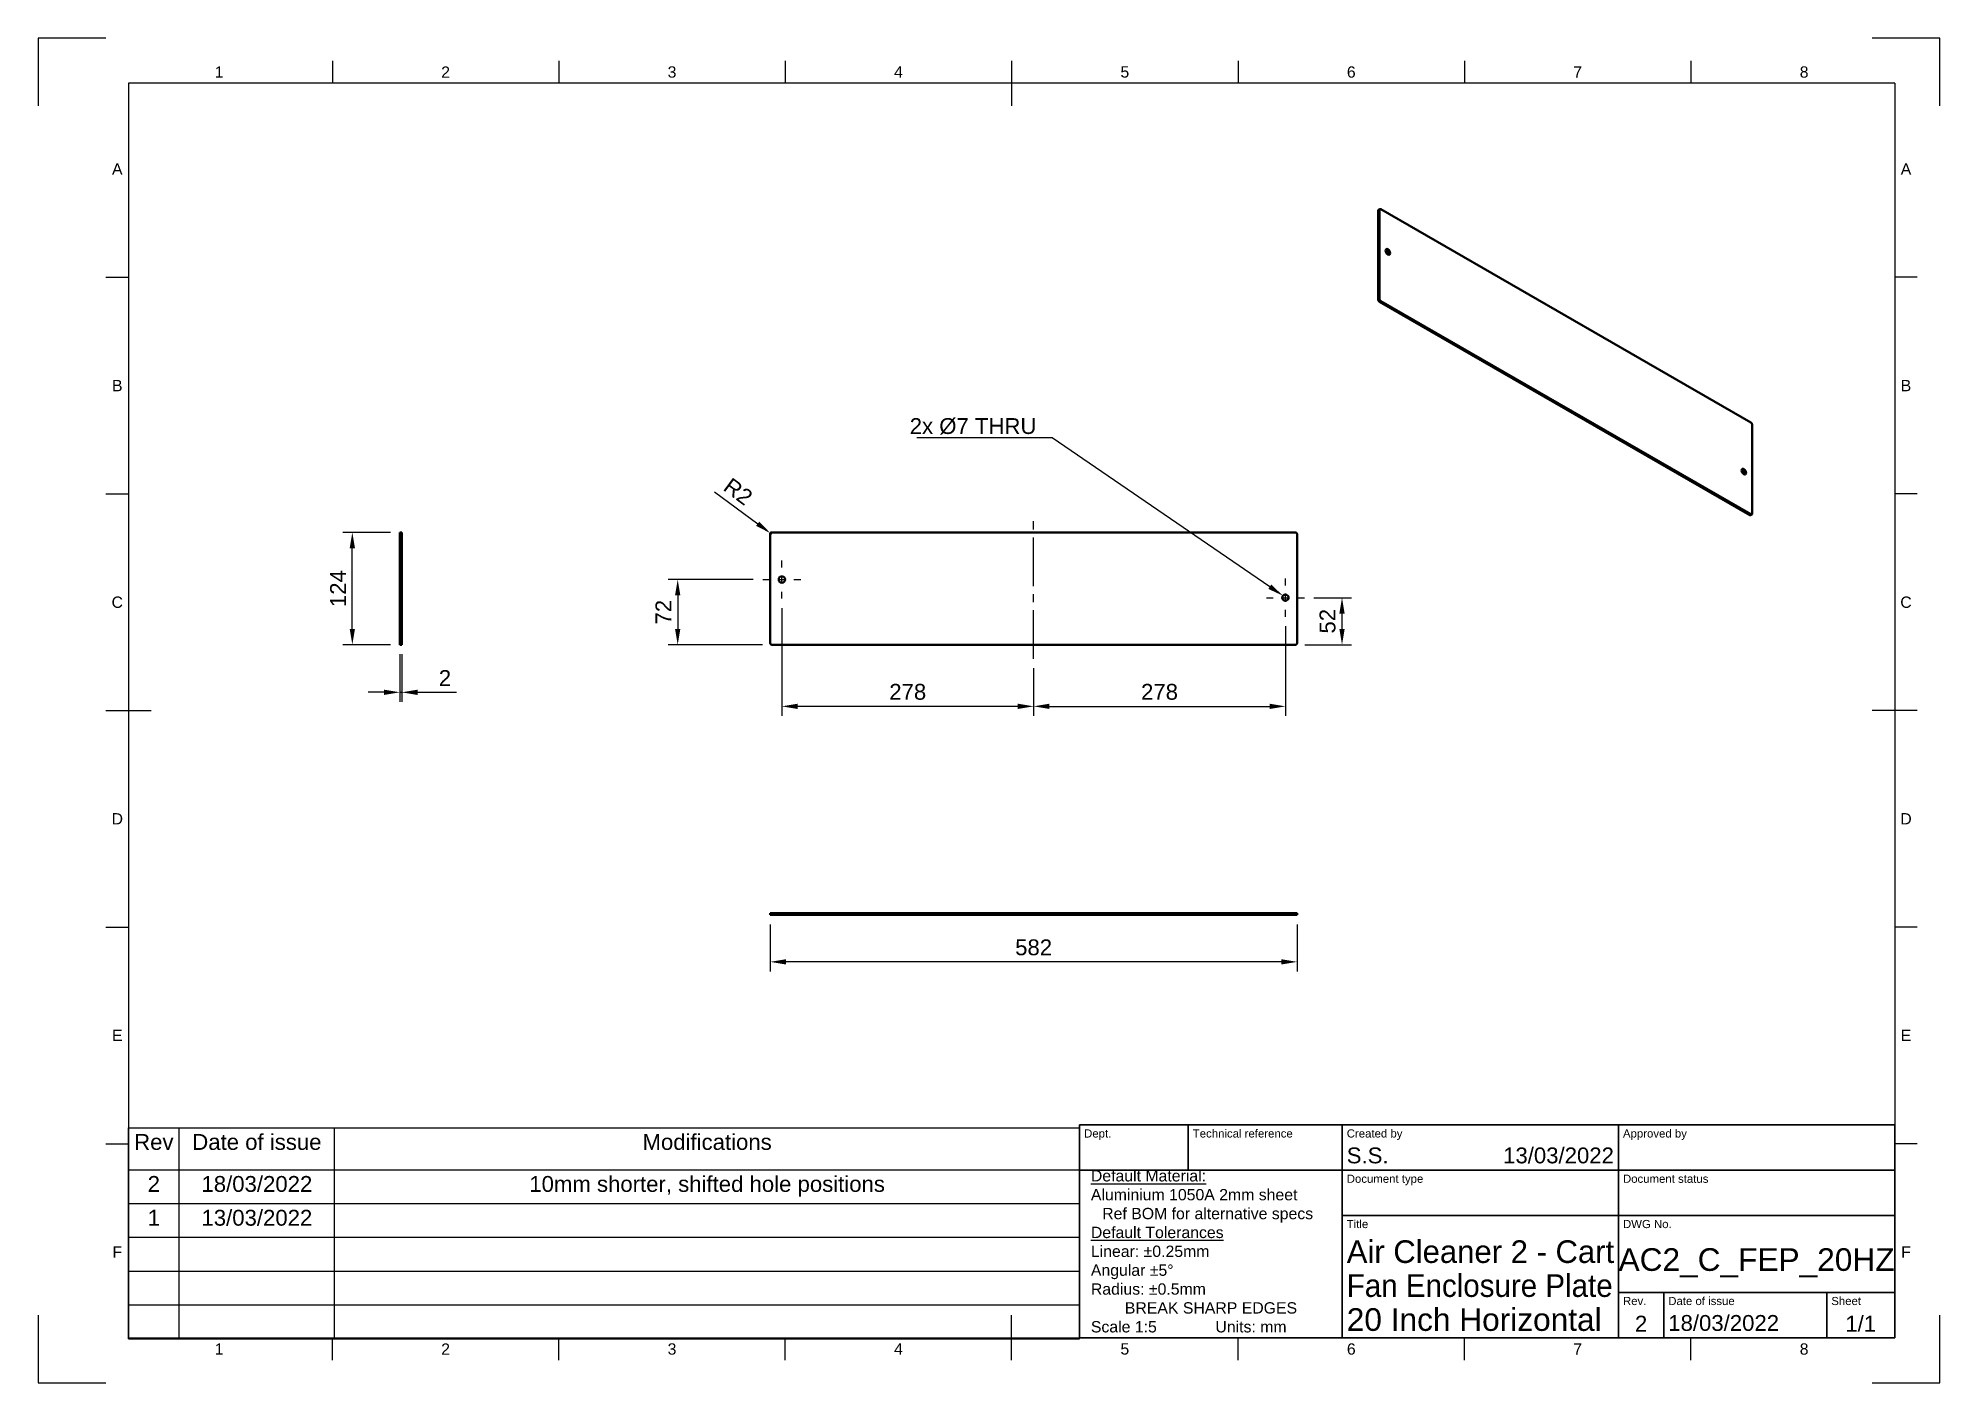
# Model space of a CAD drawing. Header units: millimetres. Extents: x 0 to 420, y 0 to 297.
import ezdxf
from ezdxf import colors
from ezdxf.entities.mleader import LeaderData, LeaderLine
from ezdxf.enums import TextEntityAlignment as Align
from ezdxf.math import Vec2, Vec3

# ---------------------------------------------------------------- set-up
doc = ezdxf.new("R2010")
doc.units = ezdxf.units.MM
doc.header["$LTSCALE"] = 0.75
doc.linetypes.add('CENTER2', pattern=[28.575, 19.05, -3.175, 3.175, -3.175])
for name, color, linetype, lineweight in [('Annotations', 7, 'Continuous', 25), ('BOM', 7, 'Continuous', 25), ('Border', 7, 'Continuous', 25), ('Center Lines', 7, 'CENTER2', 25), ('Dimensions', 7, 'Continuous', 25), ('TitleBlock', 7, 'Continuous', 35), ('Visible', 7, 'Continuous', 50), ('Visible Narrow', 7, 'Continuous', 25)]:
    doc.layers.add(name, color=color, linetype=linetype, lineweight=lineweight)
doc.styles.add('FusionTitle', font='arial.ttf')
doc.styles.get("Standard").update_dxf_attribs({"font": 'arial.ttf'})
doc.dimstyles.new('ISO-25', dxfattribs={"dimtxt": 3.5, "dimasz": 3.5, "dimexe": 2.1, "dimexo": 2.1, "dimgap": 1.4, "dimtad": 1, "dimzin": 12, "dimdsep": 46, "dimtxsty": 'Standard', "dimcen": 0, "dimclrd": 256, "dimclre": 256, "dimclrt": 256, "dimazin": 3, "dimtp": 0.1, "dimtm": 0.1, "dimtfac": 0.714286, "dimtmove": 0, "dimatfit": 3, "dimfxl": 1, "dimtzin": 12, "dimarcsym": 0})

# ---------------------------------------------------------------- blocks, each defined once
blk = doc.blocks.new('ISO_A3_SHEET')
at = {"layer": 'Border'}
for p, q in [((65, 292), (65, 287)), ((115, 292), (115, 287)), ((165, 292), (165, 287)), ((215, 292), (215, 282)), ((265, 292), (265, 287)), ((315, 292), (315, 287)), ((365, 292), (365, 287)), ((410, 287), (20, 287)), ((20, 287), (20, 10)), ((410, 287), (410, 10)), ((15, 244.16666), (20, 244.16666)), ((415, 244.16666), (410, 244.16666)), ((15, 196.33333), (20, 196.33333)), ((415, 196.33333), (410, 196.33333)), ((15, 148.5), (25, 148.5)), ((415, 148.5), (405, 148.5)), ((15, 100.66667), (20, 100.66667)), ((415, 100.66667), (410, 100.66667)), ((15, 52.83334), (20, 52.83334)), ((415, 52.83334), (410, 52.83334)), ((215, 5), (215, 15)), ((20, 10), (410, 10)), ((65, 5), (65, 10)), ((115, 5), (115, 10)), ((165, 5), (165, 10)), ((265, 5), (265, 10)), ((315, 5), (315, 10)), ((365, 5), (365, 10))]:
    blk.add_line(p, q, dxfattribs=at)
at = {"layer": 'Defpoints'}
for p, q in [((15, 297), (0, 297)), ((0, 297), (0, 282)), ((420, 297), (405, 297)), ((420, 282), (420, 297)), ((0, 15), (0, 0)), ((420, 0), (420, 15)), ((0, 0), (15, 0)), ((405, 0), (420, 0))]:
    blk.add_line(p, q, dxfattribs=at)
at = {"layer": 'Border', "style": 'FusionTitle'}
for s, p in [('1', (40, 289.5)), ('2', (90, 289.5)), ('3', (140, 289.5)), ('4', (190, 289.5)), ('5', (240, 289.5)), ('6', (290, 289.5)), ('7', (340, 289.5)), ('8', (390, 289.5)), ('A', (17.5, 268.08333)), ('A', (412.5, 268.08333)), ('B', (17.5, 220.25)), ('B', (412.5, 220.25)), ('C', (17.5, 172.41667)), ('C', (412.5, 172.41667)), ('D', (17.5, 124.58334)), ('D', (412.5, 124.58334)), ('E', (17.5, 76.75001)), ('E', (412.5, 76.75001)), ('F', (17.5, 28.91668)), ('F', (412.5, 28.91668)), ('1', (40, 7.5)), ('2', (90, 7.5)), ('3', (140, 7.5)), ('4', (190, 7.5)), ('5', (240, 7.5)), ('6', (290, 7.5)), ('7', (340, 7.5)), ('8', (390, 7.5))]:
    blk.add_text(s, height=2.5, dxfattribs=at).set_placement(p, align=Align.MIDDLE)
blk = doc.blocks.new('ISO_TITLEBLOCK')
at = {"layer": 'TitleBlock'}
for p, q in [((0, 47), (-180, 47)), ((-180, 47), (-180, 0)), ((-156, 37), (-156, 47)), ((-122, 0), (-122, 47)), ((-61, 0), (-61, 47)), ((0, 0), (0, 47)), ((-180, 37), (0, 37)), ((-122, 27), (0, 27)), ((-61, 10), (0, 10)), ((-51, 0), (-51, 10)), ((-15, 0), (-15, 10)), ((-180, 0), (0, 0))]:
    blk.add_line(p, q, dxfattribs=at)
at = {"layer": 'TitleBlock', "style": 'FusionTitle'}
for s, p in [('Dept.', (-179, 46)), ('Technical reference', (-155, 46)), ('Created by', (-121, 46)), ('Approved by', (-60, 46)), ('Document type', (-121, 36)), ('Document status', (-60, 36)), ('Title', (-121, 26)), ('DWG No.', (-60, 26)), ('Rev.', (-60, 9)), ('Date of issue', (-50, 9)), ('Sheet', (-14, 9))]:
    blk.add_text(s, height=1.8, dxfattribs=at).set_placement(p, align=Align.TOP_LEFT)
for tag, height, p in [('DEPT', 3.5, (-179, 42)), ('TECHNICAL_REFERENCE', 3.5, (-155, 42)), ('CREATED_BY', 3.5, (-121, 42)), ('APPROVED_BY', 3.5, (-60, 42)), ('DOCUMENT_TYPE', 3.5, (-121, 32)), ('DOCUMENT_STATUS', 3.5, (-60, 32)), ('TITLE_1', 5, (-121, 21.5)), ('TITLE_2', 5, (-121, 14)), ('TITLE_3', 5, (-121, 6.5)), ('DATE_OF_ISSUE', 3.5, (-50, 5))]:
    blk.add_attdef(tag, text='', height=height, dxfattribs=at).set_placement(p, align=Align.TOP_LEFT)
for tag, p in [('CREATED_DATE', (-62, 42)), ('APPROVED_DATE', (-0.99, 42))]:
    blk.add_attdef(tag, text='', height=3.5, dxfattribs=at).set_placement(p, align=Align.TOP_RIGHT)
for tag, height, p in [('DRAWING_NUMBER', 5, (-30.5, 19.75)), ('REV', 3.5, (-56, 4.85)), ('SHEET', 3.5, (-7.5, 4.85))]:
    blk.add_attdef(tag, text='', height=height, dxfattribs=at).set_placement(p, align=Align.TOP_CENTER)
blk = doc.blocks.new('*D19')
at = {"layer": 'Defpoints', "color": 0, "transparency": 16777216}
for p in [(279.65662, 173.415907), (287.956622, 173.415907), (277.656587, 163.015907)]:
    blk.add_point(p, dxfattribs=at)
at = {"layer": 'Dimensions', "lineweight": -2, "transparency": 16777216}
for p, q in [((281.75662, 173.415907), (290.056622, 173.415907)), ((287.956622, 166.515907), (287.956622, 169.915907)), ((279.756587, 163.015907), (290.056622, 163.015907))]:
    blk.add_line(p, q, dxfattribs=at)
at = {"layer": 'Dimensions', "transparency": 16777216}
for points in [[(287.373289, 169.915907), (288.539955, 169.915907), (287.956622, 173.415907)], [(287.373289, 166.515907), (288.539955, 166.515907), (287.956622, 163.015907)]]:
    blk.add_solid(points, dxfattribs=at)
at = {"layer": 'Dimensions', "transparency": 16777216, "insert": (284.769616, 168.215907), "char_height": 3.5, "attachment_point": 5, "rotation": 90}
blk.add_mtext('52', dxfattribs=at)
blk = doc.blocks.new('*D20')
at = {"layer": 'Defpoints', "color": 0, "transparency": 16777216}
for p in [(79.90427, 163.015907), (80.30427, 163.015907), (80.30427, 152.515907)]:
    blk.add_point(p, dxfattribs=at)
at = {"layer": 'Dimensions', "lineweight": -2, "transparency": 16777216}
for p, q in [((79.90427, 160.915907), (79.90427, 150.415907)), ((80.30427, 160.915907), (80.30427, 150.415907)), ((76.40427, 152.515907), (72.90427, 152.515907)), ((79.90427, 152.515907), (80.30427, 152.515907)), ((83.80427, 152.515907), (92.422483, 152.515907))]:
    blk.add_line(p, q, dxfattribs=at)
at = {"layer": 'Dimensions', "transparency": 16777216}
for points in [[(76.40427, 153.09924), (76.40427, 151.932573), (79.90427, 152.515907)], [(83.80427, 153.09924), (83.80427, 151.932573), (80.30427, 152.515907)]]:
    blk.add_solid(points, dxfattribs=at)
at = {"layer": 'Dimensions', "transparency": 16777216, "insert": (89.863376, 155.673069), "char_height": 3.5, "attachment_point": 5}
blk.add_mtext('2', dxfattribs=at)
blk = doc.blocks.new('*D21')
at = {"layer": 'Defpoints', "color": 0, "transparency": 16777216}
for p in [(161.73434, 187.653962), (162.055789, 187.415907)]:
    blk.add_point(p, dxfattribs=at)
at = {"layer": 'Dimensions', "lineweight": -2, "transparency": 16777216}
for p, q in [((149.352025, 196.823933), (158.92166, 189.736948)), ((162.055789, 187.415907), (161.73434, 187.653962))]:
    blk.add_line(p, q, dxfattribs=at)
at = {"layer": 'Dimensions', "transparency": 16777216}
blk.add_solid([(159.268825, 190.205728), (158.574496, 189.268168), (161.73434, 187.653962)], dxfattribs=at)
at = {"layer": 'Dimensions', "transparency": 16777216, "insert": (154.609453, 196.859101), "char_height": 3.5, "attachment_point": 5, "rotation": 323.47746581}
blk.add_mtext('R2', dxfattribs=at)
blk = doc.blocks.new('*D22')
at = {"layer": 'Defpoints', "color": 0, "transparency": 16777216}
for p in [(160.056234, 177.415907), (141.255916, 163.015907), (162.056551, 163.015907)]:
    blk.add_point(p, dxfattribs=at)
at = {"layer": 'Dimensions', "lineweight": -2, "transparency": 16777216}
for p, q in [((157.956234, 177.415907), (139.155916, 177.415907)), ((141.255916, 173.915907), (141.255916, 166.515907)), ((159.956551, 163.015907), (139.155916, 163.015907))]:
    blk.add_line(p, q, dxfattribs=at)
at = {"layer": 'Dimensions', "transparency": 16777216}
for points in [[(140.672583, 173.915907), (141.83925, 173.915907), (141.255916, 177.415907)], [(140.672583, 166.515907), (141.83925, 166.515907), (141.255916, 163.015907)]]:
    blk.add_solid(points, dxfattribs=at)
at = {"layer": 'Dimensions', "transparency": 16777216, "insert": (138.098754, 170.215907), "char_height": 3.5, "attachment_point": 5, "rotation": 90}
blk.add_mtext('72', dxfattribs=at)
blk = doc.blocks.new('*U11')
at = {"layer": 'Center Lines', "color": 0, "ltscale": 0.75, "transparency": 16777216}
for p, q in [((0, 2.678906), (0, 4.2)), ((-4.2, 0), (-2.678906, 0)), ((2.678906, 0), (4.2, 0)), ((0, -4.2), (0, -2.678906))]:
    blk.add_line(p, q, dxfattribs=at)
at = {"layer": 'Center Lines', "color": 0, "linetype": 'Continuous', "ltscale": 0.75, "transparency": 16777216}
for p, q in [((-0.892969, 0), (0.892969, 0)), ((0, -0.892969), (0, 0.892969))]:
    blk.add_line(p, q, dxfattribs=at)
blk = doc.blocks.new('*U12')
at = {"layer": 'Center Lines', "color": 0, "ltscale": 0.75, "transparency": 16777216}
for p, q in [((0, 2.678906), (0, 4.2)), ((-4.2, 0), (-2.678906, 0)), ((2.678906, 0), (4.2, 0)), ((0, -4.2), (0, -2.678906))]:
    blk.add_line(p, q, dxfattribs=at)
at = {"layer": 'Center Lines', "color": 0, "linetype": 'Continuous', "ltscale": 0.75, "transparency": 16777216}
for p, q in [((-0.892969, 0), (0.892969, 0)), ((0, -0.892969), (0, 0.892969))]:
    blk.add_line(p, q, dxfattribs=at)
blk = doc.blocks.new('*D23')
at = {"layer": 'Defpoints', "color": 0, "transparency": 16777216}
for p in [(69.40427, 187.815907), (79.90427, 187.815907), (79.90427, 163.015907)]:
    blk.add_point(p, dxfattribs=at)
at = {"layer": 'Dimensions', "lineweight": -2, "transparency": 16777216}
for p, q in [((77.80427, 187.815907), (67.30427, 187.815907)), ((69.40427, 166.515907), (69.40427, 184.315907)), ((77.80427, 163.015907), (67.30427, 163.015907))]:
    blk.add_line(p, q, dxfattribs=at)
at = {"layer": 'Dimensions', "transparency": 16777216}
for points in [[(68.820936, 184.315907), (69.987603, 184.315907), (69.40427, 187.815907)], [(68.820936, 166.515907), (69.987603, 166.515907), (69.40427, 163.015907)]]:
    blk.add_solid(points, dxfattribs=at)
at = {"layer": 'Dimensions', "transparency": 16777216, "insert": (66.247107, 175.415907), "char_height": 3.5, "attachment_point": 5, "rotation": 90}
blk.add_mtext('124', dxfattribs=at)
blk = doc.blocks.new('*U14')
at = {"layer": 'Center Lines', "color": 0, "ltscale": 0.75, "transparency": 16777216}
blk.add_line((0.000249, -15.5), (-0.000249, 15.5), dxfattribs=at)
blk = doc.blocks.new('*D24')
at = {"layer": 'Defpoints', "color": 0, "transparency": 16777216}
for p in [(164.256234, 173.215907), (219.856625, 159.9159), (164.256234, 149.4159)]:
    blk.add_point(p, dxfattribs=at)
at = {"layer": 'Dimensions', "lineweight": -2, "transparency": 16777216}
for p, q in [((164.256234, 171.115907), (164.256234, 147.3159)), ((219.856625, 157.8159), (219.856625, 147.3159)), ((216.356625, 149.4159), (167.756234, 149.4159))]:
    blk.add_line(p, q, dxfattribs=at)
at = {"layer": 'Dimensions', "transparency": 16777216}
for points in [[(167.756234, 149.999234), (167.756234, 148.832567), (164.256234, 149.4159)], [(216.356625, 149.999234), (216.356625, 148.832567), (219.856625, 149.4159)]]:
    blk.add_solid(points, dxfattribs=at)
at = {"layer": 'Dimensions', "transparency": 16777216, "insert": (192.05643, 152.602906), "char_height": 3.5, "attachment_point": 5}
blk.add_mtext('278', dxfattribs=at)
blk = doc.blocks.new('*D25')
at = {"layer": 'Defpoints', "color": 0, "transparency": 16777216}
for p in [(275.45662, 169.215907), (219.856625, 159.9159), (275.45662, 149.4159)]:
    blk.add_point(p, dxfattribs=at)
at = {"layer": 'Dimensions', "lineweight": -2, "transparency": 16777216}
for p, q in [((275.45662, 167.115907), (275.45662, 147.3159)), ((219.856625, 157.8159), (219.856625, 147.3159)), ((223.356625, 149.4159), (271.95662, 149.4159))]:
    blk.add_line(p, q, dxfattribs=at)
at = {"layer": 'Dimensions', "transparency": 16777216}
for points in [[(223.356625, 149.999234), (223.356625, 148.832567), (219.856625, 149.4159)], [(271.95662, 149.999234), (271.95662, 148.832567), (275.45662, 149.4159)]]:
    blk.add_solid(points, dxfattribs=at)
at = {"layer": 'Dimensions', "transparency": 16777216, "insert": (247.656623, 152.602906), "char_height": 3.5, "attachment_point": 5}
blk.add_mtext('278', dxfattribs=at)
blk = doc.blocks.new('*D26')
at = {"layer": 'Defpoints', "color": 0, "transparency": 16777216}
for p in [(161.655788, 103.341386), (278.056576, 103.341386), (161.655788, 92.991736)]:
    blk.add_point(p, dxfattribs=at)
at = {"layer": 'Dimensions', "lineweight": -2, "transparency": 16777216}
for p, q in [((161.655788, 101.241386), (161.655788, 90.891736)), ((278.056576, 101.241386), (278.056576, 90.891736)), ((274.556576, 92.991736), (165.155788, 92.991736))]:
    blk.add_line(p, q, dxfattribs=at)
at = {"layer": 'Dimensions', "transparency": 16777216}
for points in [[(165.155788, 93.575069), (165.155788, 92.408403), (161.655788, 92.991736)], [(274.556576, 93.575069), (274.556576, 92.408403), (278.056576, 92.991736)]]:
    blk.add_solid(points, dxfattribs=at)
at = {"layer": 'Dimensions', "transparency": 16777216, "insert": (219.856182, 96.178741), "char_height": 3.5, "attachment_point": 5}
blk.add_mtext('582', dxfattribs=at)
blk = doc.blocks.new('*T18')
at = {"layer": 'BOM', "color": 0, "linetype": 'ByBlock', "lineweight": -2, "transparency": 16777216}
for p, q in [((0, 46.606594), (210, 46.606594)), ((0, 0), (0, 46.606594)), ((11.150778, 0), (11.150778, 46.606594)), ((45.50247, 0), (45.50247, 46.606594)), ((210, 0), (210, 46.606594)), ((0, 37.333333), (210, 37.333333)), ((0, 29.866667), (210, 29.866667)), ((0, 22.4), (210, 22.4)), ((0, 14.933333), (210, 14.933333)), ((0, 7.466667), (210, 7.466667)), ((0, 0), (210, 0))]:
    blk.add_line(p, q, dxfattribs=at)
at = {"layer": 'BOM', "color": 0, "transparency": 16777216, "char_height": 3.5, "attachment_point": 2}
for s, insert, width in [('Rev', (5.575389, 45.206594), 8.350778), ('Date of issue', (28.326624, 45.206594), 31.551692), ('Modifications', (127.751235, 45.206594), 161.69753), ('2', (5.575389, 35.933333), 8.350778), ('18/03/2022', (28.326624, 35.933333), 31.551692), ('10mm shorter, shifted hole positions', (127.751235, 35.933333), 161.69753), ('1', (5.575389, 28.466667), 8.350778), ('13/03/2022', (28.326624, 28.466667), 31.551692)]:
    blk.add_mtext(s, dxfattribs=dict(at, insert=insert, width=width))

msp = doc.modelspace()

# ---------------------------------------------------------------- linework, layer by layer
at = {"layer": 'Visible', "extrusion": (0, 0.817547, -0.575862)}
for p, q in [((295.952481, 258.851674, 26.619298), (295.95302, 239.230233, 40.439538)), ((296.035711, 259.03544, 26.388053), (296.318554, 259.198318, 26.619291)), ((296.235324, 259.014553, 26.850535), (296.235863, 239.393111, 40.670776)), ((378.260268, 212.106558, -40.439073), (296.518167, 259.178704, 26.388946)), ((296.235863, 238.740346, 40.438638), (377.977432, 191.668507, -26.388946)), ((296.518706, 238.903224, 40.669876), (378.260275, 191.831386, -26.157709)), ((378.543117, 191.995526, -26.619291), (378.54311, 211.616661, -40.439966)), ((378.177045, 191.648893, -26.619291), (378.459887, 191.811771, -26.388053))]:
    msp.add_line(p, q, dxfattribs=at)
at = {"layer": 'Visible', "extrusion": (0, 1, 0)}
for p, q in [((80.30427, 187.815907, 57.800389), (79.90427, 187.815907, 57.800389)), ((79.90427, 163.415907, 58.200399), (79.90427, 187.415907, 58.200389)), ((80.30427, 163.415907, 58.200399), (80.30427, 187.415907, 58.200389)), ((161.655789, 187.415894, 0.2), (161.656551, 163.415894, 0.2)), ((277.656577, 187.815907, 0.2), (162.055789, 187.815907, 0.2)), ((278.056587, 163.415907, 0.2), (278.056577, 187.415907, 0.2)), ((79.90427, 163.015907, 57.800399), (80.30427, 163.015907, 57.800399)), ((162.056551, 163.015907, 0.2), (277.656587, 163.015907, 0.2))]:
    msp.add_line(p, q, dxfattribs=at)
at = {"layer": 'Visible'}
for p, q in [((161.655788, 103.741386, 12), (161.655788, 103.341386, 12)), ((277.656576, 103.741386, 12.4), (162.055788, 103.741386, 12.4)), ((277.656576, 103.341386, 12.4), (162.055788, 103.341386, 12.4)), ((278.056576, 103.341386, 12), (278.056576, 103.741386, 12)), ((278.056586, 103.741386, -12), (278.056576, 103.741386, 12)), ((278.056586, 103.341386, -12), (278.056576, 103.341386, 12)), ((278.056586, 103.741386, -12), (278.056586, 103.341386, -12))]:
    msp.add_line(p, q, dxfattribs=at)
at = {"layer": 'Visible', "extrusion": (-0.707107, -0.407196, -0.578093)}
for centre in [(-67.7068, -196.001874, -330.461732), (13.605443, -271.96137, -330.461732)]:
    msp.add_circle(centre, 0.7, dxfattribs=at)
at = {"layer": 'Visible', "extrusion": (1e-16, -1e-16, -1)}
for centre in [(-164.256234, 177.415907, -0.2), (-275.45662, 173.415907, -0.2)]:
    msp.add_circle(centre, 0.7, dxfattribs=at)
at = {"layer": 'Visible', "extrusion": (0.707107, 0.407196, 0.578093)}
for centre, radius, start, end in [((76.344466, -201.5003, 330.061732), 0.4, 360, 45.112613), ((67.7068, -196.001874, 330.061732), 0.7, 203.783516, 336.216484), ((59.340581, -184.563125, 330.061732), 0.4, 45.112613, 135.110793), ((-13.605443, -271.96137, 330.061732), 0.7, 203.783516, 336.216484), ((-22.242771, -266.462605, 330.061732), 0.4, 135.110793, 180)]:
    msp.add_arc(centre, radius, start, end, dxfattribs=at)
at = {"layer": 'Visible', "extrusion": (-0.707107, -0.407196, -0.578093)}
for centre, start, end in [((-76.344466, -201.5003, -330.461732), 134.887387, 224.889207), ((-59.340581, -184.563125, -330.461732), 44.889207, 134.887387), ((5.239417, -283.400313, -330.461732), 224.889207, 314.889183), ((22.242771, -266.462605, -330.461732), 314.889183, 44.889207)]:
    msp.add_arc(centre, 0.4, start, end, dxfattribs=at)
at = {"layer": 'Visible', "extrusion": (1, -1e-15, -2.969e-13)}
msp.add_arc((187.415907, 57.800389, 79.90427), 0.4, 0, 89.999976, dxfattribs=at)
at = {"layer": 'Visible', "extrusion": (-1, 1.28e-14, 2.915e-13)}
msp.add_arc((-187.415907, 57.800389, -80.30427), 0.4, 90.000024, 180, dxfattribs=at)
at = {"layer": 'Visible', "extrusion": (-2e-16, -1e-16, -1)}
msp.add_arc((-162.055789, 187.415907, -0.2), 0.4, 359.99818, 90, dxfattribs=at)
at = {"layer": 'Visible', "extrusion": (1e-16, -1e-15, -1)}
msp.add_arc((-277.656577, 187.415907, -0.2), 0.4, 90, 179.999976, dxfattribs=at)
at = {"layer": 'Visible', "extrusion": (1, -1e-16, -2.978e-13)}
msp.add_arc((163.415907, 57.800399, 79.90427), 0.4, 89.999976, 180, dxfattribs=at)
at = {"layer": 'Visible', "extrusion": (-1, 5.5e-15, 2.968e-13)}
msp.add_arc((-163.415907, 57.800399, -80.30427), 0.4, 0, 90.000024, dxfattribs=at)
at = {"layer": 'Visible', "extrusion": (1e-16, -5e-16, -1)}
msp.add_arc((-162.056551, 163.415907, -0.2), 0.4, 270, 359.99818, dxfattribs=at)
at = {"layer": 'Visible', "extrusion": (-8e-16, -1e-16, -1)}
msp.add_arc((-277.656587, 163.415907, -0.2), 0.4, 179.999976, 270, dxfattribs=at)
at = {"layer": 'Visible', "extrusion": (-1e-16, -1, 6e-15)}
msp.add_arc((162.055788, 12, -103.741386), 0.4, 90, 180, dxfattribs=at)
at = {"layer": 'Visible', "extrusion": (-3e-16, 1, -1e-16)}
msp.add_arc((-162.055788, 12, 103.341386), 0.4, 0, 90, dxfattribs=at)
at = {"layer": 'Visible', "extrusion": (-5.4e-15, -1, 1.28e-14)}
msp.add_arc((277.656576, 12, -103.741386), 0.4, 0.000024, 90, dxfattribs=at)
at = {"layer": 'Visible', "extrusion": (0, 1, -1e-15)}
msp.add_arc((-277.656576, 12, 103.341386), 0.4, 90, 179.999976, dxfattribs=at)
at = {"layer": 'Visible Narrow', "extrusion": (0, 0.817547, -0.575862)}
for p, q in [((295.952481, 258.851674, 26.619298), (296.235324, 259.014553, 26.850535)), ((296.235863, 239.393111, 40.670776), (295.95302, 239.230233, 40.439538)), ((296.235863, 238.740346, 40.438638), (296.518706, 238.903224, 40.669876)), ((378.260275, 191.831386, -26.157709), (377.977432, 191.668507, -26.388946))]:
    msp.add_line(p, q, dxfattribs=at)

# ---------------------------------------------------------------- block references
msp.add_blockref('*T18', (20, 9.765604))
at = {"layer": 'Border'}
msp.add_blockref('ISO_A3_SHEET', (0, 0), dxfattribs=at)
at = {"layer": 'Center Lines', "ltscale": 0.75}
for name, p in [('*U14', (219.856376, 175.4159)), ('*U11', (164.256234, 177.415907)), ('*U12', (275.45662, 173.415907))]:
    msp.add_blockref(name, p, dxfattribs=at)
at = {"layer": 'TitleBlock'}
ref = msp.add_blockref('ISO_TITLEBLOCK', (410, 10), dxfattribs=at)
ref.add_attrib('DATE_OF_ISSUE', '18/03/2022', dxfattribs={"height": 3.5, "style": 'FusionTitle'}).set_placement((360, 15), align=Align.TOP_LEFT)
ref.add_attrib('REV', '2', dxfattribs={"height": 3.5, "style": 'FusionTitle'}).set_placement((354, 14.85), align=Align.TOP_CENTER)
ref.add_attrib('TITLE_3', '20 Inch Horizontal', dxfattribs={"height": 5, "style": 'FusionTitle'}).set_placement((289, 16.5), align=Align.TOP_LEFT)
ref.add_attrib('CREATED_DATE', '13/03/2022', dxfattribs={"height": 3.5, "style": 'FusionTitle'}).set_placement((348, 52), align=Align.TOP_RIGHT)
ref.add_attrib('SHEET', '1/1', dxfattribs={"height": 3.5, "style": 'FusionTitle'}).set_placement((402.5, 14.85), align=Align.TOP_CENTER)
ref.add_attrib('TITLE_2', 'Fan Enclosure Plate', dxfattribs={"height": 5, "style": 'FusionTitle', "width": 0.933762}).set_placement((289, 24), align=Align.TOP_LEFT)
ref.add_attrib('DRAWING_NUMBER', 'AC2_C_FEP_20HZ', dxfattribs={"height": 5, "style": 'FusionTitle'}).set_placement((379.5, 29.751432), align=Align.TOP_CENTER)
ref.add_attrib('TITLE_1', 'Air Cleaner 2 - Cart', dxfattribs={"height": 5, "style": 'FusionTitle', "width": 0.98161}).set_placement((289, 31.5), align=Align.TOP_LEFT)
ref.add_attrib('CREATED_BY', 'S.S.', dxfattribs={"height": 3.5, "style": 'FusionTitle'}).set_placement((289, 52), align=Align.TOP_LEFT)

# ---------------------------------------------------------------- texts
at = {"layer": 'Annotations', "insert": (230, 47), "char_height": 2.5, "attachment_point": 1}
msp.add_mtext_dynamic_manual_height_columns('\\pi-2.5,l5;{\\LDefault Material: ^J}Aluminium 1050A 2mm sheet\\P\\pi2.5,l2.5;Ref BOM for alternative specs\\P\\pi-2.5,l5;{\\LDefault Tolerances^J}Linear: ±0.25mm ^JAngular ±5° ^JRadius: ±0.5mm\\P\\pi0,l0;^IBREAK SHARP EDGES\\P\\pl2.5;Scale 1:5^I^IUnits: mm', width=58, gutter_width=17.5, heights=[0], dxfattribs=at)

# ---------------------------------------------------------------- dimensions: what is measured, and where the dimension line sits
at = {"layer": 'Dimensions'}
dim = msp.add_radius_dim(center=(162.055789, 187.415907), mpoint=(161.73434, 187.653962), dimstyle='ISO-25', override={"dimlfac": 5, "dimse1": 1, "dimclrd": 256, "dimclre": 256}, dxfattribs=at)
dim.commit()
dim.dimension.update_dxf_attribs({"geometry": '*D21', "text_midpoint": (152.730503, 194.321934), "dimtype": 164})
for p1, p2, distance, picture, middle in [((79.90427, 163.015907), (79.90427, 187.815907), 10.5, '*D23', (66.247107, 175.415907)), ((79.90427, 163.015907), (80.30427, 163.015907), -10.5, '*D20', (89.863376, 155.673069)), ((278.056576, 103.341386), (161.655788, 103.341386), 10.34965, '*D26', (219.856182, 96.178741))]:
    dim = msp.add_aligned_dim(p1=p1, p2=p2, distance=distance, dimstyle='ISO-25', override={"dimlfac": 5, "dimclrd": 256, "dimclre": 256}, dxfattribs=at)
    dim.commit()
    dim.dimension.update_dxf_attribs({"geometry": picture, "text_midpoint": middle})
for base, p1, p2, picture, middle in [((141.255916, 163.015907), (160.056234, 177.415907), (162.056551, 163.015907), '*D22', (138.098754, 170.215907)), ((287.956622, 173.415907), (277.656587, 163.015907), (279.65662, 173.415907), '*D19', (284.769616, 168.215907))]:
    dim = msp.add_linear_dim(base=base, p1=p1, p2=p2, angle=90, dimstyle='ISO-25', override={"dimlfac": 5, "dimclrd": 256, "dimclre": 256}, dxfattribs=at)
    dim.commit()
    dim.dimension.update_dxf_attribs({"geometry": picture, "text_midpoint": middle})
for base, p2, picture, middle in [((164.256234, 149.4159), (164.256234, 173.215907), '*D24', (192.05643, 152.602906)), ((275.45662, 149.4159), (275.45662, 169.215907), '*D25', (247.656623, 152.602906))]:
    dim = msp.add_linear_dim(base=base, p1=(219.856625, 159.9159), p2=p2, dimstyle='ISO-25', override={"dimlfac": 5, "dimclrd": 256, "dimclre": 256}, dxfattribs=at)
    dim.commit()
    dim.dimension.update_dxf_attribs({"geometry": picture, "text_midpoint": middle})

# ---------------------------------------------------------------- leaders
at = {"layer": 'Annotations'}
ml = msp.add_multileader_mtext('Standard', dxfattribs=at)
ml.set_content('2x %%C7 THRU', color=256)
ml.set_leader_properties()
ml.build(insert=Vec2(0, 0))
ml.multileader.update_dxf_attribs({"text_left_attachment_type": 5, "text_right_attachment_type": 5, "dogleg_length": 3.5, "arrow_head_size": 3.5})
ctx = ml.context
ctx.base_point, ctx.char_height, ctx.arrow_head_size, ctx.landing_gap_size, ctx.plane_origin = Vec3(193.02626, 208.737115), 3.5, 3.5, 0, Vec3(275.393174, 174.113025)
ctx.left_attachment, ctx.right_attachment, ctx.text_align_type = 5, 5, 2
notes = []
notes.append((ctx, [(0, (1, 1, 0), (223.972372, 208.737115), (-1, 0), 3.5, [(0, [(274.905854, 173.847945)], 0, [])])]))
ctx.mtext.insert, ctx.mtext.alignment, ctx.mtext.flow_direction = Vec3(220.472372, 213.066037), 3, 5
for ctx, leaders in notes:
    for number, flags, end, landing, length, lines in leaders:
        leader = LeaderData()
        leader.index, (leader.has_last_leader_line, leader.has_dogleg_vector, leader.attachment_direction) = number, flags
        leader.last_leader_point, leader.dogleg_vector, leader.dogleg_length = Vec3(end), Vec3(landing), length
        for number, points, colour, breaks in lines:
            line = LeaderLine()
            line.index, line.vertices, line.color, line.breaks = number, Vec3.list(points), colors.encode_raw_color(colour), breaks
            leader.lines.append(line)
        ctx.leaders.append(leader)

doc.saveas('drawing.dxf')
